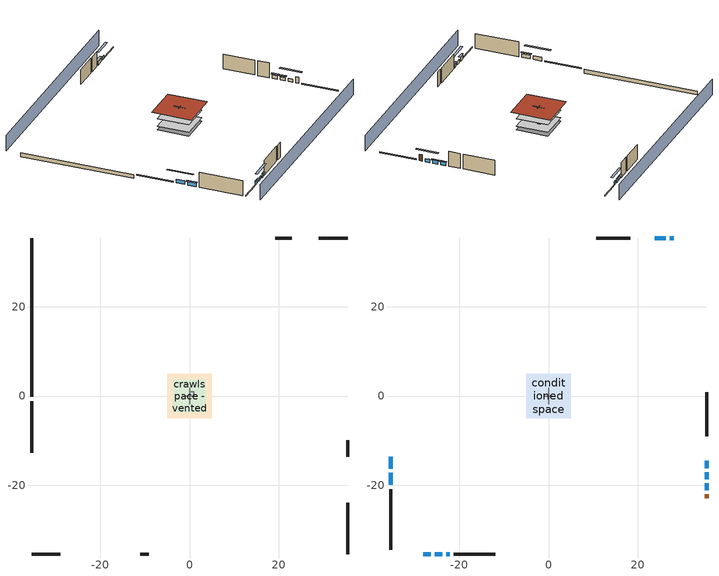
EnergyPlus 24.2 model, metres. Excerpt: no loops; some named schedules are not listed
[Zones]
central ac and furnace airloop ret air zone
 floor adiabatic (AdiabaticConst): 0,0 0,1 1,1 1,0 z0
 wall adiabatic (AdiabaticConst): 0,1 0,0 1,0 1,1 0,1 z0:1
 ceiling adiabatic (AdiabaticConst): 1,0 1,1 0,1 0,0 z1
crawlspace - vented
 floor foundation (Slab2 construction): -4.94,-4.94 -4.94,4.94 4.94,4.94 4.94,-4.94 z-0.91
 wall outside (RimJoist1 construction): -35.37,-1.13 -35.37,-12.65 z0.3:0.61
 wall outside (RimJoist2 construction): 35.37,35.37 28.97,35.37 z0.3:0.61
 wall outside (RimJoist3 construction): 35.37,-35.37 35.37,-23.85 z0.3:0.61
 wall outside (RimJoist4 construction): -35.37,-35.37 -28.97,-35.37 z0.3:0.61
 wall foundation (FoundationWall1 construction): -35.37,35.37 -35.37,-0.2 z-0.91:0.3
garage
 floor foundation (Slab1 construction): -3.66,-3.66 -3.66,3.66 3.66,3.66 3.66,-3.66 z0
 wall outside (Wall1 construction): 22.83,35.37 19.18,35.37 z0.3:5.18
 wall outside (Wall2 construction): 35.37,-13.61 35.37,-9.95 z0.3:5.18
 wall outside (Wall9 construction): -11,-35.37 -9.17,-35.37 z0.3:5.18
 wall to conditioned space (Wall5 construction Reversed): 0,1.83 0,-1.83 z0.3:5.18
 wall to conditioned space (Wall6 construction Reversed): -0.91,0 0.91,0 z0.3:5.18
conditioned space
 floor to crawlspace - vented (Floor1 construction): -4.94,-4.94 -4.94,4.94 4.94,4.94 4.94,-4.94 z0.3
 floor to garage (Floor2 construction): -3.66,-3.66 -3.66,3.66 3.66,3.66 3.66,-3.66 z0.3
 floor adiabatic (AdiabaticFloorConstruction): -4.94,-4.94 -4.94,4.94 4.94,4.94 4.94,-4.94 z2.74
 wall outside (AdiabaticWallConstruction 1): 35.37,-22.92 35.37,-22 z0.3:2.34
 wall outside (AdiabaticWallConstruction): -35.37,-13.58 -35.37,-16.27 / -35.37,-17.2 -35.37,-19.89 z0.3:1.52; -28.04,-35.37 -26.38,-35.37 / 35.37,-16.14 35.37,-14.53 / -25.45,-35.37 -23.79,-35.37 z0.3:1.4; 28.04,35.37 27.15,35.37 z0.3:1.46; 26.23,35.37 23.76,35.37 / 35.37,-18.64 35.37,-17.06 z0.3:1.37; 35.37,-21.08 35.37,-19.57 z0.3:1.31; -22.86,-35.37 -22.09,-35.37 z0.3:1.34
 wall outside (Wall3 construction): -35.37,-20.82 -35.37,-34.44 z0.3:5.18
 wall outside (Wall4 construction): 18.25,35.37 10.68,35.37 z0.3:5.18
 wall outside (Wall7 construction): 35.37,-9.02 35.37,0.89 z0.3:5.18
 wall outside (Wall8 construction): -21.16,-35.37 -11.93,-35.37 z0.3:5.18
 window (WindowConstruction): -35.37,-13.58 -35.37,-16.27 z0.3:1.52
 window (WindowConstruction 9): -28.04,-35.37 -26.38,-35.37 z0.3:1.4
 window (WindowConstruction 1): -35.37,-17.2 -35.37,-19.89 z0.3:1.52
 window (WindowConstruction 2): 28.04,35.37 27.16,35.37 z0.3:1.46
 window (WindowConstruction 3): 26.23,35.37 23.76,35.37 z0.3:1.37
 window (WindowConstruction 4): 35.37,-21.07 35.37,-19.57 z0.3:1.31
 window (WindowConstruction 5): 35.37,-18.64 35.37,-17.06 z0.3:1.37
 window (WindowConstruction 6): 35.37,-16.13 35.37,-14.53 z0.3:1.4
 window (WindowConstruction 7): -25.45,-35.37 -23.79,-35.37 z0.3:1.4
 window (WindowConstruction 8): -22.86,-35.37 -22.09,-35.37 z0.3:1.34
 door (Door): 35.37,-22.92 35.37,-22 z0.3:2.34
 ceiling adiabatic (AdiabaticFloorConstruction): 4.94,-4.94 4.94,4.94 -4.94,4.94 -4.94,-4.94 z2.74
 roof outside (Roof1 construction): -6.15,6.15 -6.15,-6.15 6.15,-6.15 6.15,6.15 z5.18
shading: 35.37,39.94 -35.37,39.94 / -35.37,-39.94 35.37,-39.94 z0:5.18; -35.37,-19.02 -35.37,-10.84 -35.98,-10.84 -35.98,-19.02 z4.27; -26.07,-35.37 -28.34,-35.37 -28.34,-35.98 -26.07,-35.98 z1.71; -35.37,-20.2 -35.37,-16.9 -35.98,-16.9 -35.98,-20.2 z1.83; 24.41,35.37 30.78,35.37 30.78,35.98 24.41,35.98 z4.21; 23.46,35.37 26.53,35.37 26.53,35.98 23.46,35.98 z1.68; 35.37,-16.83 35.37,-23.82 35.98,-23.82 35.98,-16.83 z4.05; 35.37,-16.76 35.37,-18.94 35.98,-18.94 35.98,-16.76 z1.68; 35.37,-14.23 35.37,-16.44 35.98,-16.44 35.98,-14.23 z1.71; -21.05,-35.37 -28.19,-35.37 -28.19,-35.98 -21.05,-35.98 z4.15; -21.79,-35.37 -23.17,-35.37 -23.17,-35.98 -21.79,-35.98 z1.65
[Building]
Building 1: Terrain=Suburbs
[Site:Location]
Portland Intl Arpt_OR: Latitude {deg}=45.59; Longitude {deg}=-122.6; Time Zone {hr}=-8; Elevation {m}=33; Keep Site Location Information=Yes
[Site:GroundTemperature:Shallow]
10.2558, 8.96328, 8.85977, 9.47314, 11.9355, 14.3863, 16.5111, 17.8571, 17.9714, 16.8767, 14.8061, 12.4304
[Site:WaterMainsTemperature]
Calculation Method=Schedule; Temperature Schedule=mains temperature schedule
[Material] Roughness=Rough; Thermal Absorptance=0.9
Name | Thickness {m} | Conductivity {W/m-K} | Density {kg/m3} | Specific Heat {J/kg-K} | Solar Absorptance | Visible Absorptance
asphalt or fiberglass shingles | 0.00635 | 0.162714 | 1121.4 | 1465.45 | 0.85 | 0.85
concrete 4.0 in. | 0.1016 | 1.803125 | 2242.8 | 837.4 | 0.7 | 0.7
concrete 8.0 in. | 0.2032 | 1.803125 | 2242.8 | 837.4 | 0.7 | 0.7
door material | 0.04445 | 0.0612267 | 512.64 | 1214.23 | 0.7 | 0.7
floor covering | 0.0127 | 0.0433444 | 54.468 | 1339.84 | 0.6 | 0.6
floor rigid ins; wall rigid ins | 0.512978 | 0.029427 | 32.04 | 1214.23 | 0.7 | 0.7
floor stud and cavity | 0.1397 | 0.923637 | 92.3553 | 1139.71 | 0.7 | 0.7
floor stud and cavity 1 | 0.1397 | 1.75129 | 37.0049 | 1207.88 | 0.7 | 0.7
furniture material conditioned space 1; furniture material garage 1 | 0.1524 | 0.115458 | 640.8 | 1214.23 | 0.6 | 0.6
gypsum board | 0.0127 | 0.160291 | 801 | 837.4 | 0.6 | 0.6
osb sheathing 0.5 in.; osb sheathing 0.5 in. 1; osb sheathing 0.5 in. 2 | 0.0127 | 0.115458 | 512.64 | 1214.23 | 0.7 | 0.7
osb sheathing 0.75 in. | 0.01905 | 0.115458 | 512.64 | 1214.23 | 0.7 | 0.7
rim joist stud and cavity | 0.0508 | 0.178688 | 50.32683 | 1063.81 | 0.6 | 0.6
roof rigid ins | 0.103632 | 0.029427 | 32.04 | 1214.23 | 0.7 | 0.7
roof stud and cavity | 0.2032 | 0.0828465 | 78.34581 | 1123.46 | 0.7 | 0.7
soil 0.5 in. | 0.0127 | 1.3848 | 1842.3 | 418.7 | 0.7 | 0.7
wall stud and cavity | 0.1397 | 0.727959 | 139.0536 | 1170.24 | 0.6 | 0.6
wall stud and cavity 1 | 0.1397 | 0.550994 | 139.0536 | 1170.24 | 0.7 | 0.7
wall stud and cavity 2 | 0.1397 | 0.335416 | 139.0536 | 1170.24 | 0.7 | 0.7
wall stud and cavity 3 | 0.0889 | 0.380278 | 52.3479 | 1209.89 | 0.7 | 0.7
wall stud and cavity 4 | 0.0889 | 0.391764 | 83.0341 | 1211.67 | 0.7 | 0.7
wood siding | 0.0254 | 0.102417 | 544.68 | 1172.36 | 0.85 | 0.85
wood siding 1; wood siding 2 | 0.0254 | 0.102417 | 544.68 | 1172.36 | 0.7 | 0.7
[Material:NoMass]
Adiabatic: Roughness=Rough; Thermal Resistance {m2-K/W}=176.1; Thermal Absorptance=0.9; Solar Absorptance=0.7; Visible Absorptance=0.7
[WindowMaterial:SimpleGlazingSystem]
WindowMaterial: U-Factor {W/m2-K}=4.31528; Solar Heat Gain Coefficient=0.67
[Construction]
AdiabaticConst: Adiabatic
AdiabaticFloorConstruction: floor stud and cavity 1, floor rigid ins, osb sheathing 0.75 in., floor covering
AdiabaticWallConstruction: wood siding 1, wall rigid ins, wall stud and cavity 3, gypsum board
AdiabaticWallConstruction 1: wood siding 2, wall rigid ins, wall stud and cavity 3, gypsum board
Door: door material
Floor1 construction; Floor2 construction: floor stud and cavity, osb sheathing 0.75 in., floor covering
FoundationWall1 construction: concrete 8.0 in.
furniture construction conditioned space 1: furniture material conditioned space 1
furniture construction garage 1: furniture material garage 1
PartitionWallConstruction: gypsum board, wall stud and cavity 4, gypsum board
RimJoist1 construction; RimJoist2 construction; RimJoist3 construction; RimJoist4 construction: wood siding, rim joist stud and cavity
Roof1 construction: asphalt or fiberglass shingles, roof rigid ins, osb sheathing 0.75 in., roof stud and cavity, gypsum board
Slab1 construction: concrete 4.0 in.
Slab2 construction: soil 0.5 in.
Wall1 construction; Wall2 construction: wood siding, osb sheathing 0.5 in., wall stud and cavity
Wall3 construction; Wall4 construction: wood siding, osb sheathing 0.5 in., wall stud and cavity 1, gypsum board
Wall5 construction Reversed: gypsum board, wall stud and cavity 2, osb sheathing 0.5 in. 1
Wall6 construction Reversed: gypsum board, wall stud and cavity 2, osb sheathing 0.5 in. 2
Wall7 construction; Wall8 construction: wood siding, osb sheathing 0.5 in. 2, wall stud and cavity 1, gypsum board
Wall9 construction: wood siding, osb sheathing 0.5 in. 2, wall stud and cavity
WindowConstruction; WindowConstruction 1; WindowConstruction 2; WindowConstruction 3; WindowConstruction 4; WindowConstruction 5; WindowConstruction 6; WindowConstruction 7; WindowConstruction 8; WindowConstruction 9: WindowMaterial
[Zone] Multiplier=1
Name | Volume {m3} | Part of Total Floor Area
central ac and furnace airloop ret air zone | 1 | No
conditioned space | 606.66 | Yes
crawlspace - vented | 119.044 | Yes
garage | 130.484 | Yes
[Space]
Name | Zone | Space Type | Volume {m3}
central ac and furnace airloop ret air space | central ac and furnace airloop ret air zone | Plenum Space Type
conditioned space 1 | conditioned space |  | 606.66
crawlspace - vented 1 | crawlspace - vented |  | 119.044
garage 1 | garage |  | 130.484
[SpaceList]
Plenum Space Type: central ac and furnace airloop ret air space
[OtherEquipment] Design Level Calculation Method=EquipmentLevel
Name | Fuel Type | Zone or ZoneList or Space or SpaceList | Schedule | Design Level {W} | Fraction Latent | Fraction Radiant | Fraction Lost
central ac and furnace airloop_0 RetCondToRP; central ac and furnace airloop_0 RetSensLkToRP | None | central ac and furnace airloop ret air space | Always On Discrete | 0 | 0 | 0 | 0
central ac and furnace airloop_0 RetLatLkToRP | None | central ac and furnace airloop ret air space | Always On Discrete | 0 | 1 | 0 | 0
central ac and furnace airloop_0 SupCondToLv; central ac and furnace airloop_0 SupSensLkToCond; mech vent house fan sensible load; water heater sens | None | conditioned space 1 | Always On Discrete | 0 | 0 | 0 | 0
central ac and furnace airloop_0 SupLatLkToCond; mech vent house fan latent load; water heater lat | None | conditioned space 1 | Always On Discrete | 0 | 1 | 0 | 0
clothes dryer 1 | Electricity | conditioned space 1 | clothes_dryer | 0 | 0.015 | 0.081 | 0.85
cooking range 1 | Electricity | conditioned space 1 | cooking_range | 0 | 0.08 | 0.432 | 0.2
general water use latent | None | conditioned space 1 | general water use schedule | 81.0615 | 1 | 0 | 0
general water use sensible | None | conditioned space 1 | general water use schedule | -79.8895 | 0 | 0.6 | 0
water heater energy adjustment1 | Electricity | conditioned space 1 | Always On Discrete | 0.01 | 0 | 0 | 1
central ac and furnace airloop_0 RetCondToDZ; central ac and furnace airloop_0 SupCondToDZ; central ac and furnace airloop_0 SupSensLkToDZ | None | crawlspace - vented 1 | Always On Discrete | 0 | 0 | 0 | 0
central ac and furnace airloop_0 SupLatLkToDZ | None | crawlspace - vented 1 | Always On Discrete | 0 | 1 | 0 | 0
[SurfaceProperty:IncidentSolarMultiplier] Incident Solar Multiplier=1; Incident Solar Multiplier Schedule=trans schedule winter=0.85 summer=0.7
Window1; Window10; Window2; Window3; Window4; Window5; Window6; Window7; Window8; Window9
[InternalMass]
Name | Construction | Zone or ZoneList | Space or SpaceList | Surface Area {m2}
furniture mass conditioned space 1 | furniture construction conditioned space 1 | conditioned space | conditioned space 1 | 99.51774
partition wall mass | PartitionWallConstruction | conditioned space | conditioned space 1 | 248.794
furniture mass garage 1 | furniture construction garage 1 | garage | garage 1 | 5.35122
[Lights] Design Level Calculation Method=LightingLevel; Return Air Fraction=0; Fraction Radiant=0.6; Fraction Visible=0.2; Fraction Replaceable=1
Name | Zone or ZoneList or Space or SpaceList | Schedule | Lighting Level {W}
interior lighting | conditioned space 1 | lighting_interior | 366.357
garage lighting | garage 1 | lighting_garage | 8.96694
[People]
occupants: Zone or ZoneList or Space or SpaceList=conditioned space 1; Number of People Schedule=occupants; Number of People Calculation Method=People; Number of People=4; Fraction Radiant=0.314171; Sensible Heat Fraction=0.56303; Activity Level Schedule=occupants activity schedule; Carbon Dioxide Generation Rate {m3/s-W}=0; Enable ASHRAE 55 Comfort Warnings=No; Mean Radiant Temperature Calculation Type=EnclosureAveraged
[ElectricEquipment] Design Level Calculation Method=EquipmentLevel
Name | Zone or ZoneList or Space or SpaceList | Schedule | Design Level {W} | Fraction Latent | Fraction Radiant | Fraction Lost
ceiling fan | conditioned space 1 | ceiling_fan | 17.9712 | 0 | 0.558 | 0
clothes dryer | conditioned space 1 | clothes_dryer | 8435.9 | 0.015 | 0.081 | 0.85
clothes washer | conditioned space 1 | clothes_washer | 303.229 | 0.03 | 0.162 | 0.7
cooking range | conditioned space 1 | cooking_range | 1760.41 | 0.08 | 0.432 | 0.2
dishwasher | conditioned space 1 | dishwasher | 484.888 | 0.3 | 0.18 | 0.4
fridge | conditioned space 1 | fridge schedule | 51.9007 | 0 | 0.6 | 0
mech vent bath fan 0 | conditioned space 1 | mech vent bath fan 0 schedule | 45 | 0 | 0 | 1
mech vent house fan | conditioned space 1 | mech vent house fan schedule | 0 | 0 | 0 | 1
mech vent house fan cfis | conditioned space 1 | mech vent house fan cfis schedule | 0 | 0 | 0 | 0
mech vent range fan 0 | conditioned space 1 | mech vent range fan 0 schedule | 30 | 0 | 0 | 1
misc plug loads | conditioned space 1 | plug_loads_other | 929.545 | 0.021 | 0.558 | 0.049
misc tv | conditioned space 1 | plug_loads_tv | 1260.41 | 0 | 0.6 | 0
whole house fan | conditioned space 1 | Always On Discrete | 0 | 0 | 0 | 1
freezer | garage 1 | freezer schedule | 194.914 | 0 | 0.6 | 0
[ZoneInfiltration:DesignFlowRate] Schedule=Always On Discrete
Name | Zone or ZoneList or Space or SpaceList | Design Flow Rate Calculation Method | Design Flow Rate {m3/s} | Air Changes per Hour {1/hr} | Constant Term Coefficient | Temperature Term Coefficient | Velocity Term Coefficient | Velocity Squared Term Coefficient
infil flow; natural vent flow; whole house fan flow | conditioned space 1 | Flow/Zone | 0
crawlspace_vented 1 duct leakage imbalance infil flow | crawlspace - vented 1 | Flow/Zone | 0
infil crawlspace - vented 1 | crawlspace - vented 1 | AirChanges/Hour |  | 2.6013 | 1 | 0 | 0 | 0
[ZoneMixing] Schedule=Always On Continuous; Design Flow Rate Calculation Method=Flow/Zone; Design Flow Rate {m3/s}=0
Name | Zone or Space | Source Zone or Space
central ac and furnace airloop_0 ZoneMixDZToCond mix | conditioned space | crawlspace - vented
central ac and furnace airloop_0 ZoneMixCondToDZ mix | crawlspace - vented | conditioned space
[SurfaceProperty:ExposedFoundationPerimeter] Exposed Perimeter Calculation Method=TotalExposedPerimeter
Name | Total Exposed Perimeter {m}
Slab2 | 35.57016
Slab1 | 18.288
[ZoneInfiltration:EffectiveLeakageArea]
infil garage 1: Zone or Space=garage 1; Schedule=Always On Discrete; Effective Air Leakage Area {cm2}=543.674; Stack Coefficient=0.000129147; Wind Coefficient=4.64657e-05
[AirLoopHVAC:ReturnPlenum]
Air Loop HVAC Return Plenum 1: Zone=central ac and furnace airloop ret air zone
[Foundation:Kiva] Wall Depth Below Slab {m}=0.2032
Name | Initial Indoor Air Temperature {C} | Wall Height Above Grade {m}
Foundation Kiva 1 | 13.4258 | 0.1016
Foundation Kiva 2 | 8.58325 | 0.3048
[Foundation:Kiva:Settings]
Soil Conductivity {W/m-K}=1.3848; Soil Density {kg/m3}=1842.3; Soil Specific Heat {J/kg-K}=418.7; Ground Solar Absorptivity=0.9; Ground Thermal Absorptivity=0.9; Ground Surface Roughness {m}=0.03; Far-Field Width {m}=40; Deep-Ground Boundary Condition=ZeroFlux; Deep-Ground Depth {m}=40; Minimum Cell Dimension {m}=0.2; Maximum Cell Growth Coefficient=3; Simulation Timestep=Timestep
[Exterior:Lights]
exterior lighting: Schedule=exterior lighting schedule; Design Level {W}=8.97151
[EnergyManagementSystem:Sensor] Output:Variable or Output:Meter Index Key=crawlspace - vented
Name | Output:Variable or Output:Meter
central_ac_and_furnace_airloop_0_DZ_T_s | Zone Air Temperature
central_ac_and_furnace_airloop_0_DZ_W_s | Zone Mean Air Humidity Ratio
[Schedule:Constant]
Name | Hourly Value
Always On Discrete; mech vent house fan schedule; mech vent house fan cfis schedule; Always On Continuous | 1
occupants activity schedule | 117.228
fridge schedule | 0
[Schedule:Week:Daily]
trans schedule winter=0.85 summer=0.7 Week Rule - Jan1-May26: trans schedule winter=0.85 summer=0.7 day, trans schedule winter=0.85 summer=0.7 day, trans schedule winter=0.85 summer=0.7 day, trans schedule winter=0.85 summer=0.7 day, trans schedule winter=0.85 summer=0.7 day, trans schedule winter=0.85 summer=0.7 day, trans schedule winter=0.85 summer=0.7 day, trans schedule winter=0.85 summer=0.7 default day, trans schedule winter=0.85 summer=0.7 default day, trans schedule winter=0.85 summer=0.7 default day, trans schedule winter=0.85 summer=0.7 default day, trans schedule winter=0.85 summer=0.7 default day
trans schedule winter=0.85 summer=0.7 Week Rule - May27-Jun2: trans schedule winter=0.85 summer=0.7 day, trans schedule winter=0.85 summer=0.7 day, trans schedule winter=0.85 summer=0.7 day, trans schedule winter=0.85 summer=0.7 day, trans schedule winter=0.85 summer=0.7 day, trans schedule winter=0.85 summer=0.7 day 1, trans schedule winter=0.85 summer=0.7 day 1, trans schedule winter=0.85 summer=0.7 default day, trans schedule winter=0.85 summer=0.7 default day, trans schedule winter=0.85 summer=0.7 default day, trans schedule winter=0.85 summer=0.7 default day, trans schedule winter=0.85 summer=0.7 default day
trans schedule winter=0.85 summer=0.7 Week Rule - Jun3-Sep29: trans schedule winter=0.85 summer=0.7 day 1, trans schedule winter=0.85 summer=0.7 day 1, trans schedule winter=0.85 summer=0.7 day 1, trans schedule winter=0.85 summer=0.7 day 1, trans schedule winter=0.85 summer=0.7 day 1, trans schedule winter=0.85 summer=0.7 day 1, trans schedule winter=0.85 summer=0.7 day 1, trans schedule winter=0.85 summer=0.7 default day, trans schedule winter=0.85 summer=0.7 default day, trans schedule winter=0.85 summer=0.7 default day, trans schedule winter=0.85 summer=0.7 default day, trans schedule winter=0.85 summer=0.7 default day
trans schedule winter=0.85 summer=0.7 Week Rule - Sep30-Oct6: trans schedule winter=0.85 summer=0.7 day 1, trans schedule winter=0.85 summer=0.7 day 2, trans schedule winter=0.85 summer=0.7 day 2, trans schedule winter=0.85 summer=0.7 day 2, trans schedule winter=0.85 summer=0.7 day 2, trans schedule winter=0.85 summer=0.7 day 2, trans schedule winter=0.85 summer=0.7 day 2, trans schedule winter=0.85 summer=0.7 default day, trans schedule winter=0.85 summer=0.7 default day, trans schedule winter=0.85 summer=0.7 default day, trans schedule winter=0.85 summer=0.7 default day, trans schedule winter=0.85 summer=0.7 default day
trans schedule winter=0.85 summer=0.7 Week Rule - Oct7-Dec31: trans schedule winter=0.85 summer=0.7 day 2, trans schedule winter=0.85 summer=0.7 day 2, trans schedule winter=0.85 summer=0.7 day 2, trans schedule winter=0.85 summer=0.7 day 2, trans schedule winter=0.85 summer=0.7 day 2, trans schedule winter=0.85 summer=0.7 day 2, trans schedule winter=0.85 summer=0.7 day 2, trans schedule winter=0.85 summer=0.7 default day, trans schedule winter=0.85 summer=0.7 default day, trans schedule winter=0.85 summer=0.7 default day, trans schedule winter=0.85 summer=0.7 default day, trans schedule winter=0.85 summer=0.7 default day
mech vent bath fan 0 schedule Week Rule - Jan1-Dec31: mech vent bath fan 0 schedule day, mech vent bath fan 0 schedule day, mech vent bath fan 0 schedule day, mech vent bath fan 0 schedule day, mech vent bath fan 0 schedule day, mech vent bath fan 0 schedule day, mech vent bath fan 0 schedule day, mech vent bath fan 0 schedule default day, mech vent bath fan 0 schedule default day, mech vent bath fan 0 schedule default day, mech vent bath fan 0 schedule default day, mech vent bath fan 0 schedule default day
mech vent range fan 0 schedule Week Rule - Jan1-Dec31: mech vent range fan 0 schedule day, mech vent range fan 0 schedule day, mech vent range fan 0 schedule day, mech vent range fan 0 schedule day, mech vent range fan 0 schedule day, mech vent range fan 0 schedule day, mech vent range fan 0 schedule day, mech vent range fan 0 schedule default day, mech vent range fan 0 schedule default day, mech vent range fan 0 schedule default day, mech vent range fan 0 schedule default day, mech vent range fan 0 schedule default day
general water use schedule Week Rule - Jan1-Dec31: general water use schedule day, general water use schedule day, general water use schedule day, general water use schedule day, general water use schedule day, general water use schedule day, general water use schedule day, general water use schedule default day, general water use schedule default day, general water use schedule default day, general water use schedule default day, general water use schedule default day
freezer schedule Week Rule - Jan1-Jan27: freezer schedule day, freezer schedule day, freezer schedule day, freezer schedule day, freezer schedule day, freezer schedule day, freezer schedule day, freezer schedule default day, freezer schedule default day, freezer schedule default day, freezer schedule default day, freezer schedule default day
freezer schedule Week Rule - Jan28-Feb3: freezer schedule day, freezer schedule day, freezer schedule day, freezer schedule day, freezer schedule day 1, freezer schedule day 1, freezer schedule day 1, freezer schedule default day, freezer schedule default day, freezer schedule default day, freezer schedule default day, freezer schedule default day
freezer schedule Week Rule - Feb4-Feb24: freezer schedule day 1, freezer schedule day 1, freezer schedule day 1, freezer schedule day 1, freezer schedule day 1, freezer schedule day 1, freezer schedule day 1, freezer schedule default day, freezer schedule default day, freezer schedule default day, freezer schedule default day, freezer schedule default day
freezer schedule Week Rule - Feb25-Mar3: freezer schedule day 1, freezer schedule day 1, freezer schedule day 1, freezer schedule day 1, freezer schedule day 2, freezer schedule day 2, freezer schedule day 2, freezer schedule default day, freezer schedule default day, freezer schedule default day, freezer schedule default day, freezer schedule default day
freezer schedule Week Rule - Mar4-May26: freezer schedule day 2, freezer schedule day 2, freezer schedule day 2, freezer schedule day 2, freezer schedule day 2, freezer schedule day 2, freezer schedule day 2, freezer schedule default day, freezer schedule default day, freezer schedule default day, freezer schedule default day, freezer schedule default day
freezer schedule Week Rule - May27-Jun2: freezer schedule day 2, freezer schedule day 2, freezer schedule day 2, freezer schedule day 2, freezer schedule day 2, freezer schedule day 3, freezer schedule day 3, freezer schedule default day, freezer schedule default day, freezer schedule default day, freezer schedule default day, freezer schedule default day
freezer schedule Week Rule - Jun3-Sep29: freezer schedule day 3, freezer schedule day 3, freezer schedule day 3, freezer schedule day 3, freezer schedule day 3, freezer schedule day 3, freezer schedule day 3, freezer schedule default day, freezer schedule default day, freezer schedule default day, freezer schedule default day, freezer schedule default day
freezer schedule Week Rule - Sep30-Oct6: freezer schedule day 3, freezer schedule day 4, freezer schedule day 4, freezer schedule day 4, freezer schedule day 4, freezer schedule day 4, freezer schedule day 4, freezer schedule default day, freezer schedule default day, freezer schedule default day, freezer schedule default day, freezer schedule default day
freezer schedule Week Rule - Oct7-Oct27: freezer schedule day 4, freezer schedule day 4, freezer schedule day 4, freezer schedule day 4, freezer schedule day 4, freezer schedule day 4, freezer schedule day 4, freezer schedule default day, freezer schedule default day, freezer schedule default day, freezer schedule default day, freezer schedule default day
freezer schedule Week Rule - Oct28-Nov3: freezer schedule day 4, freezer schedule day 4, freezer schedule day 4, freezer schedule day 4, freezer schedule day 5, freezer schedule day 5, freezer schedule day 5, freezer schedule default day, freezer schedule default day, freezer schedule default day, freezer schedule default day, freezer schedule default day
freezer schedule Week Rule - Nov4-Nov24: freezer schedule day 5, freezer schedule day 5, freezer schedule day 5, freezer schedule day 5, freezer schedule day 5, freezer schedule day 5, freezer schedule day 5, freezer schedule default day, freezer schedule default day, freezer schedule default day, freezer schedule default day, freezer schedule default day
freezer schedule Week Rule - Nov25-Dec1: freezer schedule day 5, freezer schedule day 5, freezer schedule day 5, freezer schedule day 5, freezer schedule day 5, freezer schedule day 5, freezer schedule day 6, freezer schedule default day, freezer schedule default day, freezer schedule default day, freezer schedule default day, freezer schedule default day
freezer schedule Week Rule - Dec2-Dec31: freezer schedule day 6, freezer schedule day 6, freezer schedule day 6, freezer schedule day 6, freezer schedule day 6, freezer schedule day 6, freezer schedule day 6, freezer schedule default day, freezer schedule default day, freezer schedule default day, freezer schedule default day, freezer schedule default day
exterior lighting schedule Week Rule - Jan1-Jan27: exterior lighting schedule day, exterior lighting schedule day, exterior lighting schedule day, exterior lighting schedule day, exterior lighting schedule day, exterior lighting schedule day, exterior lighting schedule day, exterior lighting schedule default day, exterior lighting schedule default day, exterior lighting schedule default day, exterior lighting schedule default day, exterior lighting schedule default day
exterior lighting schedule Week Rule - Jan28-Feb3: exterior lighting schedule day, exterior lighting schedule day, exterior lighting schedule day, exterior lighting schedule day, exterior lighting schedule day 1, exterior lighting schedule day 1, exterior lighting schedule day 1, exterior lighting schedule default day, exterior lighting schedule default day, exterior lighting schedule default day, exterior lighting schedule default day, exterior lighting schedule default day
exterior lighting schedule Week Rule - Feb4-Feb24: exterior lighting schedule day 1, exterior lighting schedule day 1, exterior lighting schedule day 1, exterior lighting schedule day 1, exterior lighting schedule day 1, exterior lighting schedule day 1, exterior lighting schedule day 1, exterior lighting schedule default day, exterior lighting schedule default day, exterior lighting schedule default day, exterior lighting schedule default day, exterior lighting schedule default day
exterior lighting schedule Week Rule - Feb25-Mar3: exterior lighting schedule day 1, exterior lighting schedule day 1, exterior lighting schedule day 1, exterior lighting schedule day 1, exterior lighting schedule day 2, exterior lighting schedule day 2, exterior lighting schedule day 2, exterior lighting schedule default day, exterior lighting schedule default day, exterior lighting schedule default day, exterior lighting schedule default day, exterior lighting schedule default day
exterior lighting schedule Week Rule - Mar4-Mar31: exterior lighting schedule day 2, exterior lighting schedule day 2, exterior lighting schedule day 2, exterior lighting schedule day 2, exterior lighting schedule day 2, exterior lighting schedule day 2, exterior lighting schedule day 2, exterior lighting schedule default day, exterior lighting schedule default day, exterior lighting schedule default day, exterior lighting schedule default day, exterior lighting schedule default day
exterior lighting schedule Week Rule - Apr1-Apr28: exterior lighting schedule day 3, exterior lighting schedule day 3, exterior lighting schedule day 3, exterior lighting schedule day 3, exterior lighting schedule day 3, exterior lighting schedule day 3, exterior lighting schedule day 3, exterior lighting schedule default day, exterior lighting schedule default day, exterior lighting schedule default day, exterior lighting schedule default day, exterior lighting schedule default day
exterior lighting schedule Week Rule - Apr29-May5: exterior lighting schedule day 3, exterior lighting schedule day 3, exterior lighting schedule day 4, exterior lighting schedule day 4, exterior lighting schedule day 4, exterior lighting schedule day 4, exterior lighting schedule day 4, exterior lighting schedule default day, exterior lighting schedule default day, exterior lighting schedule default day, exterior lighting schedule default day, exterior lighting schedule default day
exterior lighting schedule Week Rule - May6-May26: exterior lighting schedule day 4, exterior lighting schedule day 4, exterior lighting schedule day 4, exterior lighting schedule day 4, exterior lighting schedule day 4, exterior lighting schedule day 4, exterior lighting schedule day 4, exterior lighting schedule default day, exterior lighting schedule default day, exterior lighting schedule default day, exterior lighting schedule default day, exterior lighting schedule default day
exterior lighting schedule Week Rule - May27-Jun2: exterior lighting schedule day 4, exterior lighting schedule day 4, exterior lighting schedule day 4, exterior lighting schedule day 4, exterior lighting schedule day 4, exterior lighting schedule day 5, exterior lighting schedule day 5, exterior lighting schedule default day, exterior lighting schedule default day, exterior lighting schedule default day, exterior lighting schedule default day, exterior lighting schedule default day
exterior lighting schedule Week Rule - Jun3-Jun30: exterior lighting schedule day 5, exterior lighting schedule day 5, exterior lighting schedule day 5, exterior lighting schedule day 5, exterior lighting schedule day 5, exterior lighting schedule day 5, exterior lighting schedule day 5, exterior lighting schedule default day, exterior lighting schedule default day, exterior lighting schedule default day, exterior lighting schedule default day, exterior lighting schedule default day
exterior lighting schedule Week Rule - Jul1-Jul28: exterior lighting schedule day 6, exterior lighting schedule day 6, exterior lighting schedule day 6, exterior lighting schedule day 6, exterior lighting schedule day 6, exterior lighting schedule day 6, exterior lighting schedule day 6, exterior lighting schedule default day, exterior lighting schedule default day, exterior lighting schedule default day, exterior lighting schedule default day, exterior lighting schedule default day
exterior lighting schedule Week Rule - Jul29-Aug4: exterior lighting schedule day 6, exterior lighting schedule day 6, exterior lighting schedule day 6, exterior lighting schedule day 7, exterior lighting schedule day 7, exterior lighting schedule day 7, exterior lighting schedule day 7, exterior lighting schedule default day, exterior lighting schedule default day, exterior lighting schedule default day, exterior lighting schedule default day, exterior lighting schedule default day
exterior lighting schedule Week Rule - Aug5-Aug25: exterior lighting schedule day 7, exterior lighting schedule day 7, exterior lighting schedule day 7, exterior lighting schedule day 7, exterior lighting schedule day 7, exterior lighting schedule day 7, exterior lighting schedule day 7, exterior lighting schedule default day, exterior lighting schedule default day, exterior lighting schedule default day, exterior lighting schedule default day, exterior lighting schedule default day
exterior lighting schedule Week Rule - Aug26-Sep1: exterior lighting schedule day 7, exterior lighting schedule day 7, exterior lighting schedule day 7, exterior lighting schedule day 7, exterior lighting schedule day 7, exterior lighting schedule day 7, exterior lighting schedule day 8, exterior lighting schedule default day, exterior lighting schedule default day, exterior lighting schedule default day, exterior lighting schedule default day, exterior lighting schedule default day
exterior lighting schedule Week Rule - Sep2-Sep29: exterior lighting schedule day 8, exterior lighting schedule day 8, exterior lighting schedule day 8, exterior lighting schedule day 8, exterior lighting schedule day 8, exterior lighting schedule day 8, exterior lighting schedule day 8, exterior lighting schedule default day, exterior lighting schedule default day, exterior lighting schedule default day, exterior lighting schedule default day, exterior lighting schedule default day
exterior lighting schedule Week Rule - Sep30-Oct6: exterior lighting schedule day 8, exterior lighting schedule day 9, exterior lighting schedule day 9, exterior lighting schedule day 9, exterior lighting schedule day 9, exterior lighting schedule day 9, exterior lighting schedule day 9, exterior lighting schedule default day, exterior lighting schedule default day, exterior lighting schedule default day, exterior lighting schedule default day, exterior lighting schedule default day
exterior lighting schedule Week Rule - Oct7-Oct27: exterior lighting schedule day 9, exterior lighting schedule day 9, exterior lighting schedule day 9, exterior lighting schedule day 9, exterior lighting schedule day 9, exterior lighting schedule day 9, exterior lighting schedule day 9, exterior lighting schedule default day, exterior lighting schedule default day, exterior lighting schedule default day, exterior lighting schedule default day, exterior lighting schedule default day
exterior lighting schedule Week Rule - Oct28-Nov3: exterior lighting schedule day 9, exterior lighting schedule day 9, exterior lighting schedule day 9, exterior lighting schedule day 9, exterior lighting schedule day 10, exterior lighting schedule day 10, exterior lighting schedule day 10, exterior lighting schedule default day, exterior lighting schedule default day, exterior lighting schedule default day, exterior lighting schedule default day, exterior lighting schedule default day
exterior lighting schedule Week Rule - Nov4-Nov24: exterior lighting schedule day 10, exterior lighting schedule day 10, exterior lighting schedule day 10, exterior lighting schedule day 10, exterior lighting schedule day 10, exterior lighting schedule day 10, exterior lighting schedule day 10, exterior lighting schedule default day, exterior lighting schedule default day, exterior lighting schedule default day, exterior lighting schedule default day, exterior lighting schedule default day
[Schedule:Year]
trans schedule winter=0.85 summer=0.7: trans schedule winter=0.85 summer=0.7 Week Rule - Jan1-May26, 1, 1, 5, 26, trans schedule winter=0.85 summer=0.7 Week Rule - May27-Jun2, 5, 27, 6, 2, trans schedule winter=0.85 summer=0.7 Week Rule - Jun3-Sep29, 6, 3, 9, 29, trans schedule winter=0.85 summer=0.7 Week Rule - Sep30-Oct6, 9, 30, 10, 6, trans schedule winter=0.85 summer=0.7 Week Rule - Oct7-Dec31, 10, 7, 12, 31
mech vent bath fan 0 schedule: mech vent bath fan 0 schedule Week Rule - Jan1-Dec31, 1, 1, 12, 31
mech vent range fan 0 schedule: mech vent range fan 0 schedule Week Rule - Jan1-Dec31, 1, 1, 12, 31
general water use schedule: general water use schedule Week Rule - Jan1-Dec31, 1, 1, 12, 31
freezer schedule: freezer schedule Week Rule - Jan1-Jan27, 1, 1, 1, 27, freezer schedule Week Rule - Jan28-Feb3, 1, 28, 2, 3, freezer schedule Week Rule - Feb4-Feb24, 2, 4, 2, 24, freezer schedule Week Rule - Feb25-Mar3, 2, 25, 3, 3, freezer schedule Week Rule - Mar4-May26, 3, 4, 5, 26, freezer schedule Week Rule - May27-Jun2, 5, 27, 6, 2, freezer schedule Week Rule - Jun3-Sep29, 6, 3, 9, 29, freezer schedule Week Rule - Sep30-Oct6, 9, 30, 10, 6, freezer schedule Week Rule - Oct7-Oct27, 10, 7, 10, 27, freezer schedule Week Rule - Oct28-Nov3, 10, 28, 11, 3, freezer schedule Week Rule - Nov4-Nov24, 11, 4, 11, 24, freezer schedule Week Rule - Nov25-Dec1, 11, 25, 12, 1, freezer schedule Week Rule - Dec2-Dec31, 12, 2, 12, 31
exterior lighting schedule: exterior lighting schedule Week Rule - Jan1-Jan27, 1, 1, 1, 27, exterior lighting schedule Week Rule - Jan28-Feb3, 1, 28, 2, 3, exterior lighting schedule Week Rule - Feb4-Feb24, 2, 4, 2, 24, exterior lighting schedule Week Rule - Feb25-Mar3, 2, 25, 3, 3, exterior lighting schedule Week Rule - Mar4-Mar31, 3, 4, 3, 31, exterior lighting schedule Week Rule - Apr1-Apr28, 4, 1, 4, 28, exterior lighting schedule Week Rule - Apr29-May5, 4, 29, 5, 5, exterior lighting schedule Week Rule - May6-May26, 5, 6, 5, 26, exterior lighting schedule Week Rule - May27-Jun2, 5, 27, 6, 2, exterior lighting schedule Week Rule - Jun3-Jun30, 6, 3, 6, 30, exterior lighting schedule Week Rule - Jul1-Jul28, 7, 1, 7, 28, exterior lighting schedule Week Rule - Jul29-Aug4, 7, 29, 8, 4, exterior lighting schedule Week Rule - Aug5-Aug25, 8, 5, 8, 25, exterior lighting schedule Week Rule - Aug26-Sep1, 8, 26, 9, 1, exterior lighting schedule Week Rule - Sep2-Sep29, 9, 2, 9, 29, exterior lighting schedule Week Rule - Sep30-Oct6, 9, 30, 10, 6, exterior lighting schedule Week Rule - Oct7-Oct27, 10, 7, 10, 27, exterior lighting schedule Week Rule - Oct28-Nov3, 10, 28, 11, 3, exterior lighting schedule Week Rule - Nov4-Nov24, 11, 4, 11, 24, exterior lighting schedule Week Rule - Nov25-Dec1, 11, 25, 12, 1, exterior lighting schedule Week Rule - Dec2-Dec31, 12, 2, 12, 31
[Schedule:File] File=in.schedules.csv; Rows to Skip at Top=1; Number of Hours of Data=8760; Column Separator=Comma; Interpolate to Timestep=Yes; Minutes per Item=15; Adjust Schedule for Daylight Savings=Yes
Name | Column Number
lighting_interior | 5
occupants | 1
ceiling_fan | 4
clothes_dryer | 11
clothes_washer | 10
cooking_range | 12
dishwasher | 8
plug_loads_other | 2
plug_loads_tv | 3
lighting_garage | 6
[Schedule:Compact]
mains temperature schedule: Through: 01/01, For: AllDays, Until: 24:00, 13.0633, Through: 01/02, For: AllDays, Until: 24:00, 13.0189, Through: 01/03, For: AllDays, Until: 24:00, 12.975, Through: 01/04, For: AllDays, Until: 24:00, 12.9328, Through: 01/05, For: AllDays, Until: 24:00, 12.8917, Through: 01/06, For: AllDays, Until: 24:00, 12.8517, Through: 01/07, For: AllDays, Until: 24:00, 12.8122, Through: 01/08, For: AllDays, Until: 24:00, 12.7744, Through: 01/09, For: AllDays, Until: 24:00, 12.7378, Through: 01/10, For: AllDays, Until: 24:00, 12.7017, Through: 01/11, For: AllDays, Until: 24:00, 12.6672, Through: 01/12, For: AllDays, Until: 24:00, 12.6339, Through: 01/13, For: AllDays, Until: 24:00, 12.6017, Through: 01/14, For: AllDays, Until: 24:00, 12.5706, Through: 01/15, For: AllDays, Until: 24:00, 12.5411, Through: 01/16, For: AllDays, Until: 24:00, 12.5122, Through: 01/17, For: AllDays, Until: 24:00, 12.485, Through: 01/18, For: AllDays, Until: 24:00, 12.4583, Through: 01/19, For: AllDays, Until: 24:00, 12.4333, Through: 01/20, For: AllDays, Until: 24:00, 12.41, Through: 01/21, For: AllDays, Until: 24:00, 12.3872, Through: 01/22, For: AllDays, Until: 24:00, 12.3661, Through: 01/23, For: AllDays, Until: 24:00, 12.3456, Through: 01/24, For: AllDays, Until: 24:00, 12.3272, Through: 01/25, For: AllDays, Until: 24:00, 12.3094, Through: 01/26, For: AllDays, Until: 24:00, 12.2933, Through: 01/27, For: AllDays, Until: 24:00, 12.2783, Through: 01/28, For: AllDays, Until: 24:00, 12.2644, Through: 01/29, For: AllDays, Until: 24:00, 12.2517, Through: 01/30, For: AllDays, Until: 24:00, 12.2406, Through: 01/31, For: AllDays, Until: 24:00, 12.2306, Through: 02/01, For: AllDays, Until: 24:00, 12.2222, Through: 02/02, For: AllDays, Until: 24:00, 12.215, Through: 02/03, For: AllDays, Until: 24:00, 12.2089, Through: 02/04, For: AllDays, Until: 24:00, 12.2039, Through: 02/05, For: AllDays, Until: 24:00, 12.2006, Through: 02/06, For: AllDays, Until: 24:00, 12.1983, Through: 02/07, For: AllDays, Until: 24:00, 12.1978, Through: 02/08, For: AllDays, Until: 24:00, 12.1978, Through: 02/09, For: AllDays, Until: 24:00, 12.2, Through: 02/10, For: AllDays, Until: 24:00, 12.2028, Through: 02/11, For: AllDays, Until: 24:00, 12.2072, Through: 02/12, For: AllDays, Until: 24:00, 12.2128, Through: 02/13, For: AllDays, Until: 24:00, 12.2194, Through: 02/14, For: AllDays, Until: 24:00, 12.2278, Through: 02/15, For: AllDays, Until: 24:00, 12.2372, Through: 02/16, For: AllDays, Until: 24:00, 12.2483, Through: 02/17, For: AllDays, Until: 24:00, 12.26, Through: 02/18, For: AllDays, Until: 24:00, 12.2733, Through: 02/19, For: AllDays, Until: 24:00, 12.2883, Through: 02/20, For: AllDays, Until: 24:00, 12.3039, Through: 02/21, For: AllDays, Until: 24:00, 12.3211, Through: 02/22, For: AllDays, Until: 24:00, 12.3394, Through: 02/23, For: AllDays, Until: 24:00, 12.3594, Through: 02/24, For: AllDays, Until: 24:00, 12.38, Through: 02/25, For: AllDays, Until: 24:00, 12.4022, Through: 02/26, For: AllDays, Until: 24:00, 12.4256, Through: 02/27, For: AllDays, Until: 24:00, 12.4506, Through: 02/28, For: AllDays, Until: 24:00, 12.4761, Through: 03/01, For: AllDays, Until: 24:00, 12.5033, Through: 03/02, For: AllDays, Until: 24:00, 12.5317, Through: 03/03, For: AllDays, Until: 24:00, 12.5611, Through: 03/04, For: AllDays, Until: 24:00, 12.5917, Through: 03/05, For: AllDays, Until: 24:00, 12.6233, Through: 03/06, For: AllDays, Until: 24:00, 12.6567, Through: 03/07, For: AllDays, Until: 24:00, 12.6906, Through: 03/08, For: AllDays, Until: 24:00, 12.7261, Through: 03/09, For: AllDays, Until: 24:00, 12.7628, Through: 03/10, For: AllDays, Until: 24:00, 12.8, Through: 03/11, For: AllDays, Until: 24:00, 12.8389, Through: 03/12, For: AllDays, Until: 24:00, 12.8789, Through: 03/13, For: AllDays, Until: 24:00, 12.9194, Through: 03/14, For: AllDays, Until: 24:00, 12.9617, Through: 03/15, For: AllDays, Until: 24:00, 13.0044, Through: 03/16, For: AllDays, Until: 24:00, 13.0489, Through: 03/17, For: AllDays, Until: 24:00, 13.0939, Through: 03/18, For: AllDays, Until: 24:00, 13.14, Through: 03/19, For: AllDays, Until: 24:00, 13.1872, Through: 03/20, For: AllDays, Until: 24:00, 13.2356, Through: 03/21, For: AllDays, Until: 24:00, 13.285, Through: 03/22, For: AllDays, Until: 24:00, 13.335, Through: 03/23, For: AllDays, Until: 24:00, 13.3861, Through: 03/24, For: AllDays, Until: 24:00, 13.4383, Through: 03/25, For: AllDays, Until: 24:00, 13.4911, Through: 03/26, For: AllDays, Until: 24:00, 13.545, Through: 03/27, For: AllDays, Until: 24:00, 13.6, Through: 03/28, For: AllDays, Until: 24:00, 13.6556, Through: 03/29, For: AllDays, Until: 24:00, 13.7122, Through: 03/30, For: AllDays, Until: 24:00, 13.77, Through: 03/31, For: AllDays, Until: 24:00, 13.8283, Through: 04/01, For: AllDays, Until: 24:00, 13.8872, Through: 04/02, For: AllDays, Until: 24:00, 13.9472, Through: 04/03, For: AllDays, Until: 24:00, 14.0078, Through: 04/04, For: AllDays, Until: 24:00, 14.0689, Through: 04/05, For: AllDays, Until: 24:00, 14.1311, Through: 04/06, For: AllDays, Until: 24:00, 14.1944, Through: 04/07, For: AllDays, Until: 24:00, 14.2578, Through: 04/08, For: AllDays, Until: 24:00, 14.3222, Through: 04/09, For: AllDays, Until: 24:00, 14.3872, Through: 04/10, For: AllDays, Until: 24:00, 14.4528, Through: 04/11, For: AllDays, Until: 24:00, 14.5189, Through: 04/12, For: AllDays, Until: 24:00, 14.5856, Through: 04/13, For: AllDays, Until: 24:00, 14.6533, Through: 04/14, For: AllDays, Until: 24:00, 14.7211, Through: 04/15, For: AllDays, Until: 24:00, 14.7894, Through: 04/16, For: AllDays, Until: 24:00, 14.8589, Through: 04/17, For: AllDays, Until: 24:00, 14.9283, Through: 04/18, For: AllDays, Until: 24:00, 14.9983, Through: 04/19, For: AllDays, Until: 24:00, 15.0689, Through: 04/20, For: AllDays, Until: 24:00, 15.14, Through: 04/21, For: AllDays, Until: 24:00, 15.2111, Through: 04/22, For: AllDays, Until: 24:00, 15.2833, Through: 04/23, For: AllDays, Until: 24:00, 15.3556, Through: 04/24, For: AllDays, Until: 24:00, 15.4278, Through: 04/25, For: AllDays, Until: 24:00, 15.5006, Through: 04/26, For: AllDays, Until: 24:00, 15.5739, Through: 04/27, For: AllDays, Until: 24:00, 15.6478, Through: 04/28, For: AllDays, Until: 24:00, 15.7211, Through: 04/29, For: AllDays, Until: 24:00, 15.7956, Through: 04/30, For: AllDays, Until: 24:00, 15.8694, Through: 05/01, For: AllDays, Until: 24:00, 15.9439, Through: 05/02, For: AllDays, Until: 24:00, 16.0189, Through: 05/03, For: AllDays, Until: 24:00, 16.0939, Through: 05/04, For: AllDays, Until: 24:00, 16.1689, Through: 05/05, For: AllDays, Until: 24:00, 16.2439, Through: 05/06, For: AllDays, Until: 24:00, 16.3189, Through: 05/07, For: AllDays, Until: 24:00, 16.3944, Through: 05/08, For: AllDays, Until: 24:00, 16.4694, Through: 05/09, For: AllDays, Until: 24:00, 16.545, Through: 05/10, For: AllDays, Until: 24:00, 16.6206, Through: 05/11, For: AllDays, Until: 24:00, 16.6956, Through: 05/12, For: AllDays, Until: 24:00, 16.7711, Through: 05/13, For: AllDays, Until: 24:00, 16.8461, Through: 05/14, For: AllDays, Until: 24:00, 16.9217, Through: 05/15, For: AllDays, Until: 24:00, 16.9967, Through: 05/16, For: AllDays, Until: 24:00, 17.0717, Through: 05/17, For: AllDays, Until: 24:00, 17.1467, Through: 05/18, For: AllDays, Until: 24:00, 17.2211, Through: 05/19, For: AllDays, Until: 24:00, 17.2956, Through: 05/20, For: AllDays, Until: 24:00, 17.37, Through: 05/21, For: AllDays, Until: 24:00, 17.4439, Through: 05/22, For: AllDays, Until: 24:00, 17.5178, Through: 05/23, For: AllDays, Until: 24:00, 17.5911, Through: 05/24, For: AllDays, Until: 24:00, 17.6644, Through: 05/25, For: AllDays, Until: 24:00, 17.7372, Through: 05/26, For: AllDays, Until: 24:00, 17.8094, Through: 05/27, For: AllDays, Until: 24:00, 17.8817, Through: 05/28, For: AllDays, Until: 24:00, 17.9533, Through: 05/29, For: AllDays, Until: 24:00, 18.025, Through: 05/30, For: AllDays, Until: 24:00, 18.0961, Through: 05/31, For: AllDays, Until: 24:00, 18.1661, Through: 06/01, For: AllDays, Until: 24:00, 18.2361, Through: 06/02, For: AllDays, Until: 24:00, 18.3061, Through: 06/03, For: AllDays, Until: 24:00, 18.375, Through: 06/04, For: AllDays, Until: 24:00, 18.4433, Through: 06/05, For: AllDays, Until: 24:00, 18.5111, Through: 06/06, For: AllDays, Until: 24:00, 18.5789, Through: 06/07, For: AllDays, Until: 24:00, 18.6456, Through: 06/08, For: AllDays, Until: 24:00, 18.7117, Through: 06/09, For: AllDays, Until: 24:00, 18.7772, Through: 06/10, For: AllDays, Until: 24:00, 18.8417, Through: 06/11, For: AllDays, Until: 24:00, 18.9061, Through: 06/12, For: AllDays, Until: 24:00, 18.9694, Through: 06/13, For: AllDays, Until: 24:00, 19.0322, Through: 06/14, For: AllDays, Until: 24:00, 19.0944, Through: 06/15, For: AllDays, Until: 24:00, 19.1556, Through: 06/16, For: AllDays, Until: 24:00, 19.2167, Through: 06/17, For: AllDays, Until: 24:00, 19.2761, Through: 06/18, For: AllDays, Until: 24:00, 19.335, Through: 06/19, For: AllDays, Until: 24:00, 19.3933, Through: 06/20, For: AllDays, Until: 24:00, 19.4506, Through: 06/21, For: AllDays, Until: 24:00, 19.5072, Through: 06/22, For: AllDays, Until: 24:00, 19.5628, Through: 06/23, For: AllDays, Until: 24:00, 19.6172, Through: 06/24, For: AllDays, Until: 24:00, 19.6711, Through: 06/25, For: AllDays, Until: 24:00, 19.7244, Through: 06/26, For: AllDays, Until: 24:00, 19.7761, Through: 06/27, For: AllDays, Until: 24:00, 19.8272, Through: 06/28, For: AllDays, Until: 24:00, 19.8772, Through: 06/29, For: AllDays, Until: 24:00, 19.9267, Through: 06/30, For: AllDays, Until: 24:00, 19.9744, Through: 07/01, For: AllDays, Until: 24:00, 20.0217, Through: 07/02, For: AllDays, Until: 24:00, 20.0678, Through: 07/03, For: AllDays, Until: 24:00, 20.1128, Through: 07/04, For: AllDays, Until: 24:00, 20.1567, Through: 07/05, For: AllDays, Until: 24:00, 20.1994, Through: 07/06, For: AllDays, Until: 24:00, 20.2417, Through: 07/07, For: AllDays, Until: 24:00, 20.2822, Through: 07/08, For: AllDays, Until: 24:00, 20.3222, Through: 07/09, For: AllDays, Until: 24:00, 20.3606, Through: 07/10, For: AllDays, Until: 24:00, 20.3978, Through: 07/11, For: AllDays, Until: 24:00, 20.4344, Through: 07/12, For: AllDays, Until: 24:00, 20.4694, Through: 07/13, For: AllDays, Until: 24:00, 20.5033, Through: 07/14, For: AllDays, Until: 24:00, 20.5367, Through: 07/15, For: AllDays, Until: 24:00, 20.5683, Through: 07/16, For: AllDays, Until: 24:00, 20.5983, Through: 07/17, For: AllDays, Until: 24:00, 20.6278, Through: 07/18, For: AllDays, Until: 24:00, 20.6561, Through: 07/19, For: AllDays, Until: 24:00, 20.6828, Through: 07/20, For: AllDays, Until: 24:00, 20.7089, Through: 07/21, For: AllDays, Until: 24:00, 20.7333, Through: 07/22, For: AllDays, Until: 24:00, 20.7561, Through: 07/23, For: AllDays, Until: 24:00, 20.7783, Through: 07/24, For: AllDays, Until: 24:00, 20.7989, Through: 07/25, For: AllDays, Until: 24:00, 20.8189, Through: 07/26, For: AllDays, Until: 24:00, 20.8367, Through: 07/27, For: AllDays, Until: 24:00, 20.8539, Through: 07/28, For: AllDays, Until: 24:00, 20.8694, Through: 07/29, For: AllDays, Until: 24:00, 20.8839, Through: 07/30, For: AllDays, Until: 24:00, 20.8972, Through: 07/31, For: AllDays, Until: 24:00, 20.9094, Through: 08/01, For: AllDays, Until: 24:00, 20.92, Through: 08/02, For: AllDays, Until: 24:00, 20.9289, Through: 08/03, For: AllDays, Until: 24:00, 20.9372, Through: 08/04, For: AllDays, Until: 24:00, 20.9439, Through: 08/05, For: AllDays, Until: 24:00, 20.9494, Through: 08/06, For: AllDays, Until: 24:00, 20.9533, Through: 08/07, For: AllDays, Until: 24:00, 20.9567, Through: 08/08, For: AllDays, Until: 24:00, 20.9578, Through: 08/09, For: AllDays, Until: 24:00, 20.9583, Through: 08/10, For: AllDays, Until: 24:00, 20.9572, Through: 08/11, For: AllDays, Until: 24:00, 20.955, Through: 08/12, For: AllDays, Until: 24:00, 20.9511, Through: 08/13, For: AllDays, Until: 24:00, 20.9467, Through: 08/14, For: AllDays, Until: 24:00, 20.94, Through: 08/15, For: AllDays, Until: 24:00, 20.9328, Through: 08/16, For: AllDays, Until: 24:00, 20.9239, Through: 08/17, For: AllDays, Until: 24:00, 20.9139, Through: 08/18, For: AllDays, Until: 24:00, 20.9028, Through: 08/19, For: AllDays, Until: 24:00, 20.89, Through: 08/20, For: AllDays, Until: 24:00, 20.8761, Through: 08/21, For: AllDays, Until: 24:00, 20.8611, Through: 08/22, For: AllDays, Until: 24:00, 20.8444, Through: 08/23, For: AllDays, Until: 24:00, 20.8267, Through: 08/24, For: AllDays, Until: 24:00, 20.8078, Through: 08/25, For: AllDays, Until: 24:00, 20.7872, Through: 08/26, For: AllDays, Until: 24:00, 20.7661, Through: 08/27, For: AllDays, Until: 24:00, 20.7433, Through: 08/28, For: AllDays, Until: 24:00, 20.7194, Through: 08/29, For: AllDays, Until: 24:00, 20.6944, Through: 08/30, For: AllDays, Until: 24:00, 20.6678, Through: 08/31, For: AllDays, Until: 24:00, 20.64, Through: 09/01, For: AllDays, Until: 24:00, 20.6111, Through: 09/02, For: AllDays, Until: 24:00, 20.5811, Through: 09/03, For: AllDays, Until: 24:00, 20.55, Through: 09/04, For: AllDays, Until: 24:00, 20.5178, Through: 09/05, For: AllDays, Until: 24:00, 20.4844, Through: 09/06, For: AllDays, Until: 24:00, 20.4494, Through: 09/07, For: AllDays, Until: 24:00, 20.4139, Through: 09/08, For: AllDays, Until: 24:00, 20.3767, Through: 09/09, For: AllDays, Until: 24:00, 20.3389, Through: 09/10, For: AllDays, Until: 24:00, 20.2994, Through: 09/11, For: AllDays, Until: 24:00, 20.2594, Through: 09/12, For: AllDays, Until: 24:00, 20.2178, Through: 09/13, For: AllDays, Until: 24:00, 20.1756, Through: 09/14, For: AllDays, Until: 24:00, 20.1317, Through: 09/15, For: AllDays, Until: 24:00, 20.0872, Through: 09/16, For: AllDays, Until: 24:00, 20.0417, Through: 09/17, For: AllDays, Until: 24:00, 19.995, Through: 09/18, For: AllDays, Until: 24:00, 19.9472, Through: 09/19, For: AllDays, Until: 24:00, 19.8983, Through: 09/20, For: AllDays, Until: 24:00, 19.8489, Through: 09/21, For: AllDays, Until: 24:00, 19.7983, Through: 09/22, For: AllDays, Until: 24:00, 19.7467, Through: 09/23, For: AllDays, Until: 24:00, 19.6944, Through: 09/24, For: AllDays, Until: 24:00, 19.6406, Through: 09/25, For: AllDays, Until: 24:00, 19.5867, Through: 09/26, For: AllDays, Until: 24:00, 19.5311, Through: 09/27, For: AllDays, Until: 24:00, 19.475, Through: 09/28, For: AllDays, Until: 24:00, 19.4183, Through: 09/29, For: AllDays, Until: 24:00, 19.3606, Through: 09/30, For: AllDays, Until: 24:00, 19.3017, Through: 10/01, For: AllDays, Until: 24:00, 19.2422, Through: 10/02, For: AllDays, Until: 24:00, 19.1822, Through: 10/03, For: AllDays, Until: 24:00, 19.1211, Through: 10/04, For: AllDays, Until: 24:00, 19.0594, Through: 10/05, For: AllDays, Until: 24:00, 18.9967, Through: 10/06, For: AllDays, Until: 24:00, 18.9333, Through: 10/07, For: AllDays, Until: 24:00, 18.8694, Through: 10/08, For: AllDays, Until: 24:00, 18.805, Through: 10/09, For: AllDays, Until: 24:00, 18.74, Through: 10/10, For: AllDays, Until: 24:00, 18.6739, Through: 10/11, For: AllDays, Until: 24:00, 18.6072, Through: 10/12, For: AllDays, Until: 24:00, 18.5406, Through: 10/13, For: AllDays, Until: 24:00, 18.4728, Through: 10/14, For: AllDays, Until: 24:00, 18.4044, Through: 10/15, For: AllDays, Until: 24:00, 18.3356, Through: 10/16, For: AllDays, Until: 24:00, 18.2661, Through: 10/17, For: AllDays, Until: 24:00, 18.1967, Through: 10/18, For: AllDays, Until: 24:00, 18.1261, Through: 10/19, For: AllDays, Until: 24:00, 18.0556, Through: 10/20, For: AllDays, Until: 24:00, 17.9844, Through: 10/21, For: AllDays, Until: 24:00, 17.9128, Through: 10/22, For: AllDays, Until: 24:00, 17.8406, Through: 10/23, For: AllDays, Until: 24:00, 17.7683, Through: 10/24, For: AllDays, Until: 24:00, 17.6956, Through: 10/25, For: AllDays, Until: 24:00, 17.6228, Through: 10/26, For: AllDays, Until: 24:00, 17.5494, Through: 10/27, For: AllDays, Until: 24:00, 17.4756, Through: 10/28, For: AllDays, Until: 24:00, 17.4017, Through: 10/29, For: AllDays, Until: 24:00, 17.3278, Through: 10/30, For: AllDays, Until: 24:00, 17.2533, Through: 10/31, For: AllDays, Until: 24:00, 17.1789, Through: 11/01, For: AllDays, Until: 24:00, 17.1039, Through: 11/02, For: AllDays, Until: 24:00, 17.0289, Through: 11/03, For: AllDays, Until: 24:00, 16.9539, Through: 11/04, For: AllDays, Until: 24:00, 16.8789, Through: 11/05, For: AllDays, Until: 24:00, 16.8033, Through: 11/06, For: AllDays, Until: 24:00, 16.7283, Through: 11/07, For: AllDays, Until: 24:00, 16.6528, Through: 11/08, For: AllDays, Until: 24:00, 16.5772, Through: 11/09, For: AllDays, Until: 24:00, 16.5022, Through: 11/10, For: AllDays, Until: 24:00, 16.4267, Through: 11/11, For: AllDays, Until: 24:00, 16.3517, Through: 11/12, For: AllDays, Until: 24:00, 16.2761, Through: 11/13, For: AllDays, Until: 24:00, 16.2011, Through: 11/14, For: AllDays, Until: 24:00, 16.1261, Through: 11/15, For: AllDays, Until: 24:00, 16.0511, Through: 11/16, For: AllDays, Until: 24:00, 15.9761, Through: 11/17, For: AllDays, Until: 24:00, 15.9017, Through: 11/18, For: AllDays, Until: 24:00, 15.8272, Through: 11/19, For: AllDays, Until: 24:00, 15.7533, Through: 11/20, For: AllDays, Until: 24:00, 15.6794, Through: 11/21, For: AllDays, Until: 24:00, 15.6056, Through: 11/22, For: AllDays, Until: 24:00, 15.5322, Through: 11/23, For: AllDays, Until: 24:00, 15.4594, Through: 11/24, For: AllDays, Until: 24:00, 15.3867, Through: 11/25, For: AllDays, Until: 24:00, 15.3144, Through: 11/26, For: AllDays, Until: 24:00, 15.2422, Through: 11/27, For: AllDays, Until: 24:00, 15.1706, Through: 11/28, For: AllDays, Until: 24:00, 15.0994, Through: 11/29, For: AllDays, Until: 24:00, 15.0289, Through: 11/30, For: AllDays, Until: 24:00, 14.9583, Through: 12/01, For: AllDays, Until: 24:00, 14.8889, Through: 12/02, For: AllDays, Until: 24:00, 14.8194, Through: 12/03, For: AllDays, Until: 24:00, 14.7506, Through: 12/04, For: AllDays, Until: 24:00, 14.6822, Through: 12/05, For: AllDays, Until: 24:00, 14.6144, Through: 12/06, For: AllDays, Until: 24:00, 14.5478, Through: 12/07, For: AllDays, Until: 24:00, 14.4811, Through: 12/08, For: AllDays, Until: 24:00, 14.415, Through: 12/09, For: AllDays, Until: 24:00, 14.35, Through: 12/10, For: AllDays, Until: 24:00, 14.2856, Through: 12/11, For: AllDays, Until: 24:00, 14.2217, Through: 12/12, For: AllDays, Until: 24:00, 14.1583, Through: 12/13, For: AllDays, Until: 24:00, 14.0961, Through: 12/14, For: AllDays, Until: 24:00, 14.0339, Through: 12/15, For: AllDays, Until: 24:00, 13.9733, Through: 12/16, For: AllDays, Until: 24:00, 13.9128, Through: 12/17, For: AllDays, Until: 24:00, 13.8533, Through: 12/18, For: AllDays, Until: 24:00, 13.795, Through: 12/19, For: AllDays, Until: 24:00, 13.7372, Through: 12/20, For: AllDays, Until: 24:00, 13.68, Through: 12/21, For: AllDays, Until: 24:00, 13.6239, Through: 12/22, For: AllDays, Until: 24:00, 13.5689, Through: 12/23, For: AllDays, Until: 24:00, 13.5144, Through: 12/24, For: AllDays, Until: 24:00, 13.4611, Through: 12/25, For: AllDays, Until: 24:00, 13.4083, Through: 12/26, For: AllDays, Until: 24:00, 13.3572, Through: 12/27, For: AllDays, Until: 24:00, 13.3061, Through: 12/28, For: AllDays, Until: 24:00, 13.2567, Through: 12/29, For: AllDays, Until: 24:00, 13.2078, Through: 12/30, For: AllDays, Until: 24:00, 13.1606, Through: 12/31, For: AllDays, Until: 24:00, 13.1139
